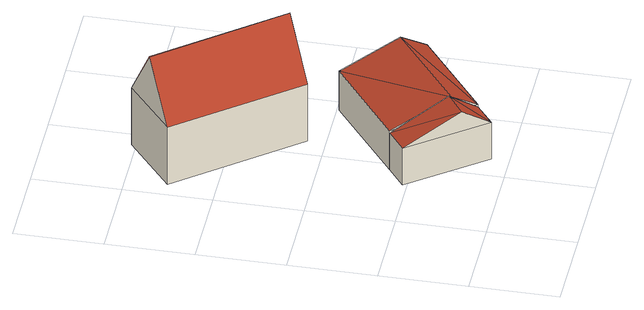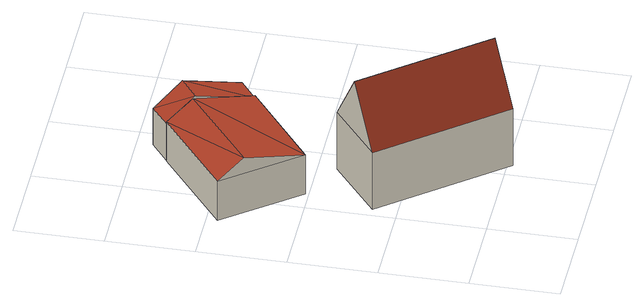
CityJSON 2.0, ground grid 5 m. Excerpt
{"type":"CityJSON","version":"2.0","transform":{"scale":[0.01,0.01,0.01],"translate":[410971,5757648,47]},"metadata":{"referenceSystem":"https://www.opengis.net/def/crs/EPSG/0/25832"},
"CityObjects":{
"building1":{"type":"Building","attributes":{"Gemeindeschluessel":"05515000","Geometrietyp2DReferenz":"3000","function":"51009_1610","roofType":"3100","measuredHeight":3.72},"geometry":[{"type":"Solid","lod":"2","boundaries":[[[[0,1,2,3]],[[4,5,1,0]],[[6,7,5,4]],[[3,2,7,6]],[[0,8,4]],[[6,9,3]],[[9,8,0]],[[0,3,9]],[[6,4,8]],[[8,9,6]],[[1,5,7,2]]]],"semantics":{"surfaces":[{"type":"WallSurface"},{"type":"RoofSurface"},{"type":"GroundSurface"}],"values":[[0,0,0,0,0,0,1,1,1,1,2]]}}]},
"building2":{"type":"Building","attributes":{"Gemeindeschluessel":"05515000","Geometrietyp2DReferenz":"3000","function":"31001_1000","roofType":"3100","measuredHeight":7.21},"address":[{"country":"Germany","locality":"Münster","thoroughfareNumber":"47","thoroughfareName":"Pleistertimpen"}],"geometry":[{"type":"Solid","lod":"2","boundaries":[[[[10,11,12,13]],[[14,15,11,10]],[[16,17,15,14]],[[13,12,17,16]],[[10,18,14]],[[16,19,13]],[[13,19,18,10]],[[14,18,19,16]],[[11,15,17,12]]]],"semantics":{"surfaces":[{"type":"WallSurface"},{"type":"RoofSurface"},{"type":"GroundSurface"}],"values":[[0,0,0,0,0,0,1,1,2]]}}]},
"building3":{"type":"Building","attributes":{"Gemeindeschluessel":"05515000","Geometrietyp2DReferenz":"3000","function":"31001_1000","roofType":"3100","measuredHeight":3.65},"address":[{"country":"Germany","locality":"Münster","thoroughfareNumber":"45","thoroughfareName":"Pleistertimpen"}],"geometry":[{"type":"Solid","lod":"2","boundaries":[[[[20,21,22,23]],[[24,25,21,20]],[[26,27,25,24]],[[23,22,27,26]],[[20,28,24]],[[26,29,23]],[[20,23,29]],[[29,28,20]],[[28,29,26]],[[26,24,28]],[[21,25,27,22]]]],"semantics":{"surfaces":[{"type":"WallSurface"},{"type":"RoofSurface"},{"type":"GroundSurface"}],"values":[[0,0,0,0,0,0,1,1,1,1,2]]}}]}
},
"vertices":[
[429,618,292],[429,618,50],[305,523,50],[305,523,292],[753,195,292],[753,195,50],[627,97,292],[627,97,50],[646,334,422],[521,237,422],
[948,1363,407],[948,1363,27],[413,2029,27],[413,2029,407],[626,1104,407],[626,1104,27],[98,1769,407],[98,1769,27],[787,1233,749],[256,1899,749],
[753,195,308],[753,195,47],[1230,567,47],[1230,567,308],[429,618,308],[429,618,47],[905,986,308],[905,986,47],[655,323,412],[1133,693,412]
]}
